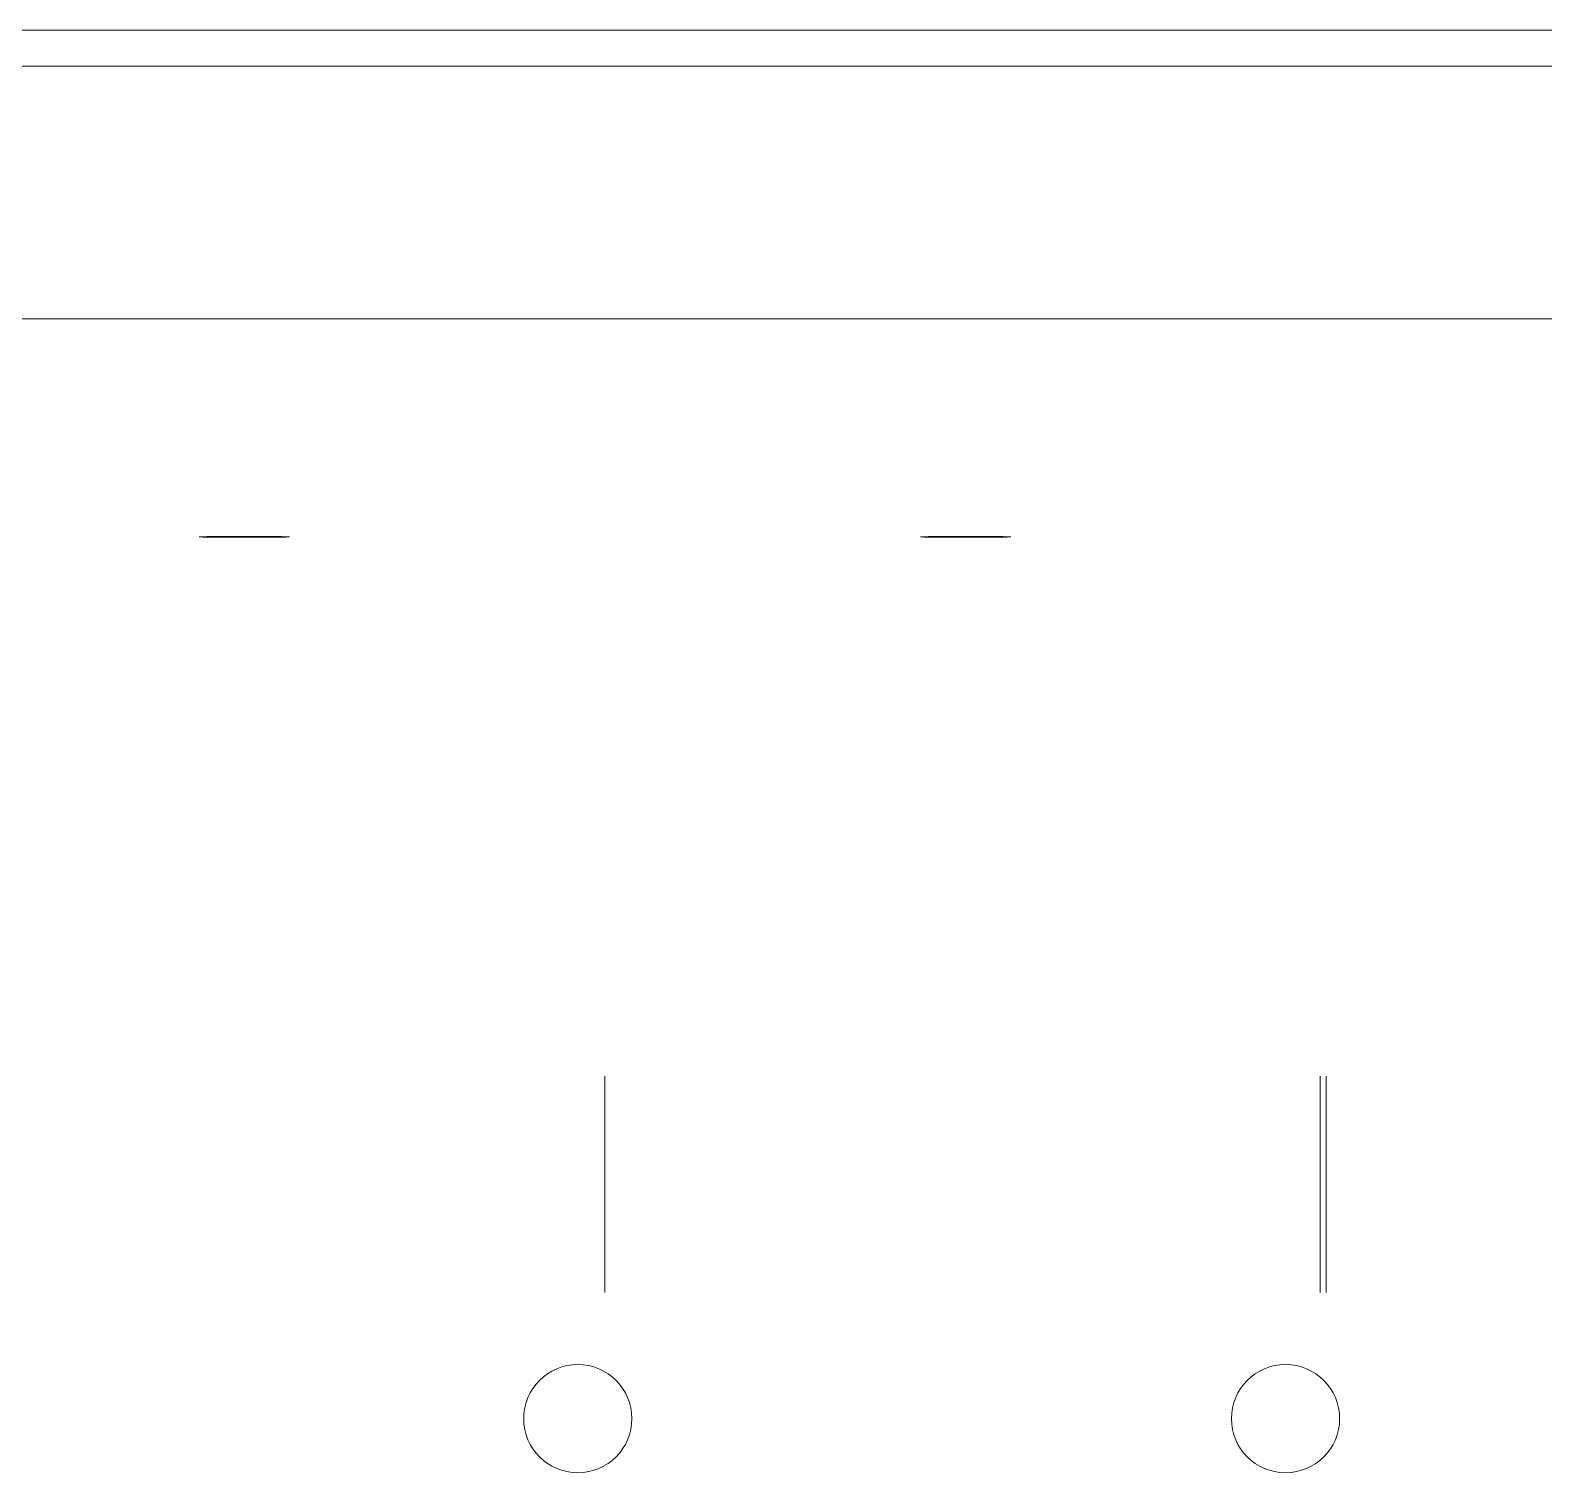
# Model space of a CAD drawing. Header units: inches. Extents: x -0.2 to 48, y -0.6 to 31.4.
# Drawn here: x 37.51 to 42.75, y 25 to 30 of the extents above; entities that cross this region are included whole.
import ezdxf

# ---------------------------------------------------------------- set-up
doc = ezdxf.new("R2010")
doc.units = ezdxf.units.IN
doc.header["$MEASUREMENT"] = 0
doc.layers.add('1', color=7, linetype='Continuous', true_color=0xffffff)
doc.layers.add('21', color=7, linetype='Continuous', true_color=0xffffff)

# ---------------------------------------------------------------- blocks, each defined once
blk = doc.blocks.new('08ic1050_MODEL')
at = {"layer": '1', "color": 80, "linetype": 'Continuous', "lineweight": 18}
for p, q in [((47, 1, 0.125), (1, 1, 0.125)), ((47, 1), (1, 1)), ((47.875, 0.125, 0.125), (0.125, 0.125, 0.125)), ((47.875, 0.125, 1), (0.125, 0.125, 1)), ((48, 0, 1), (0, 0, 1)), ((48, 0), (0, 0))]:
    blk.add_line(p, q, dxfattribs=at)
blk = doc.blocks.new('08ic1051_am_MODEL')
at = {"layer": '21', "color": 2, "linetype": 'Continuous', "lineweight": 18, "rotation": 180}
blk.add_blockref('08ic1050_MODEL', (48, 30), dxfattribs=at)
blk.add_blockref('08ic1050_MODEL', (48, 30), dxfattribs=at)
blk = doc.blocks.new('08ic1053_MODEL')
at = {"layer": '1', "color": 252, "linetype": 'Continuous', "lineweight": 18}
for p, q in [((0, 30, 0.08), (48, 30, 0.08)), ((48, 30), (0, 30))]:
    blk.add_line(p, q, dxfattribs=at)
blk = doc.blocks.new('08ic1050_am_MODEL')
at = {"layer": '21', "color": 2, "linetype": 'Continuous', "lineweight": 18}
for p in [(0, 0), (0, 0, 27.375)]:
    blk.add_blockref('08ic1051_am_MODEL', p, dxfattribs=at)
at = {"layer": '21', "color": 2, "linetype": 'Continuous', "lineweight": 18, "extrusion": (0, 0, -1)}
blk.add_blockref('08ic1053_MODEL', (-48, 0), dxfattribs=at)
blk = doc.blocks.new('08ic1000_MODEL')
at = {"layer": '1', "color": 80, "linetype": 'Continuous', "lineweight": 18, "extrusion": (0, 0, -1)}
for centre in [(0, 0, -16), (0, 0)]:
    blk.add_circle(centre, 0.1875, dxfattribs=at)
blk = doc.blocks.new('08ic1000_am_MODEL')
at = {"layer": '21', "color": 2, "linetype": 'Continuous', "lineweight": 18}
for p in [(2.6405, 0, 0.1875), (5.0935, 0, 0.1875)]:
    blk.add_blockref('08ic1000_MODEL', p, dxfattribs=at)
blk = doc.blocks.new('08ic1002')
at = {"layer": '1', "color": 80, "linetype": 'Continuous', "lineweight": 18, "extrusion": (0, 0, -1)}
for radius in [0.375, 0.2625]:
    blk.add_circle((0, 0), radius, dxfattribs=at)
at = {"layer": '1', "color": 80, "linetype": 'Continuous', "lineweight": 18}
for radius in [0.375, 0.2625]:
    blk.add_circle((0, 0, 2.48), radius, dxfattribs=at)
blk = doc.blocks.new('08ic1001_am')
at = {"layer": '21', "color": 2, "linetype": 'Continuous', "lineweight": 18}
blk.add_blockref('08ic1002', (0, 0), dxfattribs=at)
blk.add_blockref('08ic1002', (0, 0), dxfattribs=at)
blk.add_blockref('08ic1002', (0, 0), dxfattribs=at)
blk.add_blockref('08ic1002', (0, 0), dxfattribs=at)
blk.add_blockref('08ic1002', (0, 0), dxfattribs=at)
blk.add_blockref('08ic1002', (0, 0), dxfattribs=at)
blk.add_blockref('08ic1002', (0, 0), dxfattribs=at)
blk.add_blockref('08ic1002', (0, 0), dxfattribs=at)
blk = doc.blocks.new('08ic1010')
at = {"layer": '1', "color": 80, "linetype": 'Continuous', "lineweight": 18, "extrusion": (0, -0.998188, 0.060177)}
blk.add_circle((0, 13.303875, -18.232449), 0.15625, dxfattribs=at)
blk = doc.blocks.new('08ic1003_am_MODEL')
at = {"layer": '21', "color": 2, "linetype": 'Continuous', "lineweight": 18, "extrusion": (0, -0.156434, 0.987688)}
for p in [(5.2492, -15.681967, 3.099641), (7.7492, -15.681967, 3.099641)]:
    blk.add_blockref('08ic1010', p, dxfattribs=at)
at = {"layer": '21', "color": 2, "linetype": 'Continuous', "lineweight": 18, "extrusion": (-1, 0, 0), "rotation": 310}
for p in [(0, 0, -4), (0, 0, -6.5)]:
    blk.add_blockref('08ic1001_am', p, dxfattribs=at)

msp = doc.modelspace()

# ---------------------------------------------------------------- block references
at = {"layer": '21', "color": 2, "linetype": 'Continuous', "lineweight": 18}
msp.add_blockref('08ic1050_am_MODEL', (0, 0), dxfattribs=at)
at = {"layer": '21', "color": 2, "linetype": 'Continuous', "lineweight": 18, "extrusion": (0, 0.087156, -0.996195)}
msp.add_blockref('08ic1003_am_MODEL', (-46, 25.730673, 4.21361), dxfattribs=at)
at = {"layer": '21', "color": 2, "linetype": 'Continuous', "lineweight": 18, "extrusion": (0, 0, -1)}
msp.add_blockref('08ic1000_am_MODEL', (-44.5, 25.1875, 1.955), dxfattribs=at)

doc.saveas('drawing.dxf')
